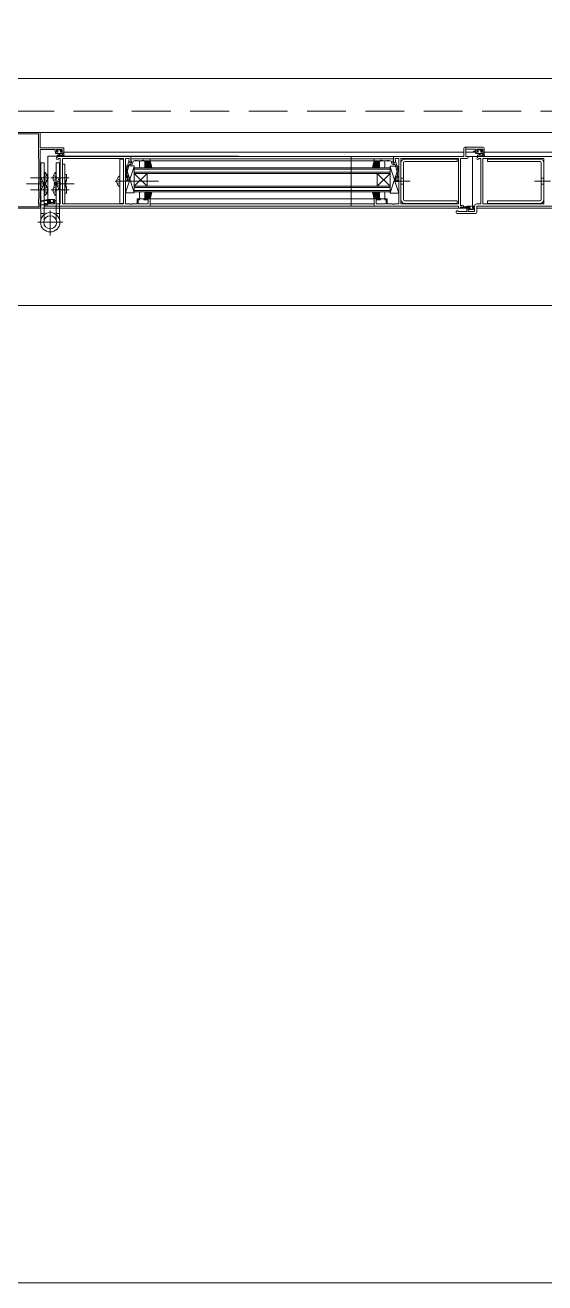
# Model space of a CAD drawing. Units: millimetres at full size, sheet at 1:30. Extents: x -16828 to 149130, y 47892 to 100313.
# Drawn here: x -2529 to -2048, y 49751 to 50915 of the extents above; entities that cross this region are included whole.
import ezdxf

# ---------------------------------------------------------------- set-up
doc = ezdxf.new("R2010")
doc.units = ezdxf.units.MM
doc.header["$LTSCALE"] = 30
doc.linetypes.add('DASHED1', pattern=[1.8, 1.2, -0.6])
for name, color, linetype, lineweight in [('0-1', 7, 'Continuous', 15), ('2-3_間仕切り', 7, 'Continuous', 15), ('2-A_建具', 7, 'Continuous', 15)]:
    doc.layers.add(name, color=color, linetype=linetype, lineweight=lineweight)

msp = doc.modelspace()

# ---------------------------------------------------------------- linework, layer by layer
at = {"layer": '0-1', "linetype": 'DASHED1'}
msp.add_line((-1260.04, 50835.86), (-2570.04, 50835.86), dxfattribs=at)
at = {"layer": '0-1'}
msp.add_line((-6110.04, 50655.86), (31079.96, 50655.86), dxfattribs=at)
msp.add_lwpolyline([(-2755.04, 50655.86), (-2755.04, 49750.86), (-1055.04, 49750.86)], dxfattribs=at)
at = {"layer": '2-3_間仕切り'}
msp.add_lwpolyline([(-5900.04, 55195.86), (-5900.04, 51255.86), (-5510.04, 51255.86), (-5510.04, 50865.86), (-120.04, 50865.86)], dxfattribs=at)
at = {"layer": '2-A_建具'}
for p, q in [((-2570.04, 50815.86), (-1260.04, 50815.86)), ((-2515.04, 50752.36), (-2515.04, 50800.13)), ((-2500.94, 50796.96), (-2500.94, 50797.56)), ((-2500.64, 50797.86), (-2498.84, 50797.86)), ((-2493.04, 50796.66), (-2500.64, 50796.66)), ((-2499.74, 50799.36), (-2499.74, 50799.86)), ((-2499.44, 50800.16), (-2498.94, 50800.16)), ((-2498.74, 50799.96), (-2496.64, 50799.96)), ((-2497.94, 50796.66), (-2497.83, 50795.52)), ((-2496.74, 50796.66), (-2496.84, 50795.52)), ((-2496.44, 50800.16), (-2495.84, 50800.16)), ((-2495.84, 50797.86), (-2123.04, 50797.86)), ((-2495.34, 50799.06), (-2495.68, 50799.06)), ((-2495.62, 50800.07), (-2495.12, 50799.57)), ((-2494.24, 50795.48), (-2494.24, 50796.66)), ((-2493.04, 50797.56), (-2493.04, 50794.88)), ((-2121.11, 50802.36), (-2121.11, 50793.86)), ((-2121.11, 50797.86), (-2109.84, 50797.86)), ((-2111.94, 50796.96), (-2111.94, 50797.56)), ((-2104.04, 50796.66), (-2111.64, 50796.66)), ((-2110.74, 50799.36), (-2110.74, 50799.86)), ((-2110.44, 50800.16), (-2109.94, 50800.16)), ((-2109.74, 50799.96), (-2107.64, 50799.96)), ((-2108.94, 50796.66), (-2108.84, 50795.52)), ((-2107.74, 50796.66), (-2107.84, 50795.52)), ((-2107.44, 50800.16), (-2106.84, 50800.16)), ((-2106.84, 50797.86), (-2104.04, 50797.86)), ((-2106.34, 50799.06), (-2106.68, 50799.06)), ((-2106.63, 50800.07), (-2106.13, 50799.57)), ((-2105.24, 50795.48), (-2105.24, 50796.66)), ((-2104.04, 50797.86), (-2104.04, 50801.36)), ((-1334.24, 50797.86), (-2104.04, 50797.86)), ((-2104.04, 50797.56), (-2104.04, 50794.88)), ((-2331.59, 50793.96), (-2507.84, 50793.96)), ((-2500.09, 50787.86), (-2500.09, 50735.01)), ((-2497.09, 50787.86), (-2500.09, 50787.86)), ((-2499.76, 50792.64), (-2498.69, 50793.71)), ((-2498.76, 50795.06), (-2494.8, 50795.06)), ((-2123.04, 50793.86), (-2498.76, 50793.86)), ((-2497.09, 50735.51), (-2497.09, 50787.86)), ((-2496.34, 50749.79), (-2496.34, 50791.93)), ((-2494.41, 50749.79), (-2494.41, 50791.93)), ((-2494.41, 50791.93), (-2437.97, 50791.93)), ((-2492.11, 50786.66), (-2494.41, 50786.66)), ((-2441.17, 50791.36), (-2437.97, 50791.36)), ((-2437.97, 50791.93), (-2437.97, 50749.79)), ((-2436.04, 50784.96), (-2428.04, 50784.96)), ((-2436.04, 50775.96), (-2436.04, 50784.96)), ((-2428.04, 50760.46), (-2436.04, 50784.96)), ((-2436.04, 50759.96), (-2428.04, 50784.46)), ((-2432.75, 50788.86), (-2432.53, 50788.86)), ((-2431.04, 50793.86), (-2431.04, 50787.66)), ((-2188.04, 50791.66), (-2431.04, 50791.66)), ((-2430.54, 50787.66), (-2430.54, 50789.46)), ((-2429.24, 50788.66), (-2429.24, 50787.86)), ((-2427, 50789.66), (-2428.24, 50789.66)), ((-2428.04, 50759.96), (-2428.04, 50784.96)), ((-2428.04, 50784.46), (-2428.04, 50760.46)), ((-2426, 50789.66), (-2426.08, 50789.66)), ((-2425.82, 50789.78), (-2426, 50789.66)), ((-2423.04, 50784.16), (-2423.04, 50788.66)), ((-2422.04, 50789.66), (-2419.04, 50789.66)), ((-2200.04, 50789.66), (-2419.04, 50789.66)), ((-2418.04, 50783.16), (-2418.04, 50789.66)), ((-2418.04, 50785.55), (-2413.93, 50789.66)), ((-2418.04, 50786.96), (-2415.34, 50789.66)), ((-2418.04, 50788.37), (-2416.75, 50789.66)), ((-2418.04, 50784.13), (-2412.94, 50789.23)), ((-2418.04, 50788.66), (-2418.04, 50784.16)), ((-2418.04, 50788.47), (-2412.73, 50783.16)), ((-2418.04, 50787.06), (-2414.14, 50783.16)), ((-2418.04, 50785.65), (-2415.55, 50783.16)), ((-2418.04, 50784.23), (-2416.97, 50783.16)), ((-2417.81, 50789.66), (-2411.61, 50783.46)), ((-2417.6, 50783.16), (-2412.68, 50788.08)), ((-2416.4, 50789.66), (-2412.03, 50785.3)), ((-2416.18, 50783.16), (-2412.41, 50786.93)), ((-2414.98, 50789.66), (-2412.46, 50787.13)), ((-2414.77, 50783.16), (-2412.15, 50785.78)), ((-2413.57, 50789.66), (-2412.88, 50788.97)), ((-2413.35, 50783.16), (-2411.88, 50784.63)), ((-2413.04, 50791.66), (-2413.04, 50790.16)), ((-2413.04, 50789.66), (-2411.54, 50783.16)), ((-2227.14, 50747.86), (-2227.14, 50793.86)), ((-2206.04, 50789.66), (-2207.54, 50783.16)), ((-2201.27, 50789.66), (-2207.47, 50783.46)), ((-2205.73, 50783.16), (-2207.2, 50784.63)), ((-2202.68, 50789.66), (-2207.05, 50785.3)), ((-2204.31, 50783.16), (-2206.94, 50785.78)), ((-2202.9, 50783.16), (-2206.67, 50786.93)), ((-2204.1, 50789.66), (-2206.62, 50787.13)), ((-2201.48, 50783.16), (-2206.4, 50788.08)), ((-2201.04, 50788.47), (-2206.35, 50783.16)), ((-2201.04, 50784.13), (-2206.14, 50789.23)), ((-2206.04, 50791.66), (-2206.04, 50790.16)), ((-2201.04, 50785.55), (-2205.16, 50789.66)), ((-2201.04, 50787.06), (-2204.94, 50783.16)), ((-2201.04, 50786.96), (-2203.74, 50789.66)), ((-2201.04, 50785.65), (-2203.53, 50783.16)), ((-2201.04, 50788.37), (-2202.33, 50789.66)), ((-2201.04, 50784.23), (-2202.11, 50783.16)), ((-2201.04, 50783.16), (-2201.04, 50789.66)), ((-2201.04, 50788.66), (-2201.04, 50784.16)), ((-2197.04, 50789.66), (-2200.04, 50789.66)), ((-2196.04, 50784.16), (-2196.04, 50788.66)), ((-2193.27, 50789.78), (-2193.08, 50789.66)), ((-2193.08, 50789.66), (-2193, 50789.66)), ((-2192.08, 50789.66), (-2190.84, 50789.66)), ((-2191.04, 50760.16), (-2183.04, 50784.66)), ((-2191.04, 50760.16), (-2191.04, 50784.16)), ((-2183.04, 50759.66), (-2191.04, 50784.16)), ((-2189.84, 50788.66), (-2189.84, 50787.86)), ((-2188.54, 50787.66), (-2188.54, 50789.46)), ((-2188.04, 50793.86), (-2188.04, 50787.66)), ((-2186.33, 50788.86), (-2186.55, 50788.86)), ((-2183.04, 50775.66), (-2183.04, 50784.66)), ((-2178.81, 50787.91), (-2178.81, 50753.81)), ((-2129.11, 50789.06), (-2177.66, 50789.06)), ((-1331.32, 50793.86), (-2121.11, 50793.86)), ((-2109.69, 50793.71), (-2110.76, 50792.64)), ((-2109.77, 50795.06), (-2105.81, 50795.06)), ((-2100.97, 50789.06), (-2052.42, 50789.06)), ((-2051.27, 50787.91), (-2051.27, 50753.81)), ((-2523.87, 50773.86), (-2506.82, 50773.86)), ((-2504.98, 50773.86), (-2488.11, 50773.86)), ((-2492.11, 50776.96), (-2490.71, 50776.96)), ((-2490.71, 50770.76), (-2490.71, 50776.96)), ((-2443.68, 50773.21), (-2441.27, 50772.01)), ((-2441.77, 50775.61), (-2441.67, 50775.61)), ((-2191.04, 50783.16), (-2428.04, 50783.16)), ((-2191.04, 50782.16), (-2428.04, 50782.16)), ((-2191.04, 50779.16), (-2428.04, 50779.16)), ((-2428.04, 50778.16), (-2191.04, 50778.16)), ((-2416.04, 50778.16), (-2428.04, 50766.16)), ((-2416.04, 50766.16), (-2428.04, 50778.16)), ((-2419.04, 50783.16), (-2422.04, 50783.16)), ((-2416.04, 50778.16), (-2416.04, 50766.16)), ((-2411.94, 50783.16), (-2411.62, 50783.49)), ((-2207.14, 50783.16), (-2207.47, 50783.49)), ((-2203.04, 50778.16), (-2191.04, 50766.16)), ((-2203.04, 50766.16), (-2191.04, 50778.16)), ((-2203.04, 50778.16), (-2203.04, 50766.16)), ((-2200.04, 50783.16), (-2197.04, 50783.16)), ((-2181.11, 50773.61), (-2178.81, 50773.61)), ((-2048.97, 50773.61), (-2051.27, 50773.61)), ((-2527.67, 50768.36), (-2509.48, 50768.36)), ((-2523.87, 50762.86), (-2507.29, 50762.86)), ((-2514.53, 50763.06), (-2515.04, 50763.06)), ((-2510.78, 50768.56), (-2511.29, 50768.56)), ((-2504.93, 50762.86), (-2488.11, 50762.86)), ((-2502.4, 50768.36), (-2483.65, 50768.36)), ((-2500.6, 50768.56), (-2500.09, 50768.56)), ((-2496.85, 50763.06), (-2496.34, 50763.06)), ((-2492.11, 50771.46), (-2491.31, 50771.46)), ((-2492.11, 50770.76), (-2490.71, 50770.76)), ((-2492.11, 50765.96), (-2490.71, 50765.96)), ((-2492.11, 50765.26), (-2491.31, 50765.26)), ((-2491.31, 50771.46), (-2491.31, 50765.26)), ((-2490.71, 50759.76), (-2490.71, 50765.96)), ((-2445.54, 50770.86), (-2405.54, 50770.86)), ((-2443.68, 50768.51), (-2441.27, 50769.72)), ((-2441.77, 50766.11), (-2441.67, 50766.11)), ((-2191.04, 50766.16), (-2428.04, 50766.16)), ((-2191.04, 50765.16), (-2428.04, 50765.16)), ((-2191.04, 50762.16), (-2428.04, 50762.16)), ((-2191.04, 50761.16), (-2428.04, 50761.16)), ((-2419.04, 50761.16), (-2422.04, 50761.16)), ((-2418.04, 50755.85), (-2412.73, 50761.16)), ((-2418.04, 50757.26), (-2414.14, 50761.16)), ((-2418.04, 50758.68), (-2415.55, 50761.16)), ((-2418.04, 50761.16), (-2418.04, 50754.66)), ((-2418.04, 50760.09), (-2416.97, 50761.16)), ((-2417.81, 50754.66), (-2411.61, 50760.86)), ((-2417.6, 50761.16), (-2412.68, 50756.24)), ((-2416.18, 50761.16), (-2412.41, 50757.39)), ((-2414.77, 50761.16), (-2412.15, 50758.54)), ((-2413.35, 50761.16), (-2411.88, 50759.69)), ((-2413.04, 50754.66), (-2411.54, 50761.16)), ((-2411.94, 50761.16), (-2411.62, 50760.84)), ((-2206.04, 50754.66), (-2207.54, 50761.16)), ((-2207.14, 50761.16), (-2207.47, 50760.84)), ((-2201.27, 50754.66), (-2207.47, 50760.86)), ((-2205.73, 50761.16), (-2207.2, 50759.69)), ((-2204.31, 50761.16), (-2206.94, 50758.54)), ((-2202.9, 50761.16), (-2206.67, 50757.39)), ((-2201.48, 50761.16), (-2206.4, 50756.24)), ((-2201.04, 50755.85), (-2206.35, 50761.16)), ((-2201.04, 50757.26), (-2204.94, 50761.16)), ((-2201.04, 50758.68), (-2203.53, 50761.16)), ((-2201.04, 50760.09), (-2202.11, 50761.16)), ((-2201.04, 50761.16), (-2201.04, 50754.66)), ((-2200.04, 50761.16), (-2197.04, 50761.16)), ((-2187.46, 50770.86), (-2172.46, 50770.86)), ((-2185.54, 50770.96), (-2183.04, 50770.96)), ((-2181.11, 50768.11), (-2178.81, 50768.11)), ((-2042.62, 50770.86), (-2057.62, 50770.86)), ((-2048.97, 50768.11), (-2051.27, 50768.11)), ((-2507.64, 50754.06), (-2513.9, 50752.65)), ((-2508.75, 50752.88), (-2513.79, 50752.06)), ((-2510.78, 50757.56), (-2511.29, 50757.56)), ((-2511.04, 50748.86), (-2511.04, 50749.86)), ((-2507.64, 50753.06), (-2507.73, 50753.05)), ((-2505.95, 50750.95), (-2506.45, 50751.45)), ((-2506.24, 50751.96), (-2505.9, 50751.96)), ((-2505.14, 50750.86), (-2505.74, 50750.86)), ((-2502.94, 50751.06), (-2504.94, 50751.06)), ((-2500.44, 50753.06), (-2503.04, 50753.06)), ((-2502.24, 50750.86), (-2502.74, 50750.86)), ((-2501.94, 50751.66), (-2501.94, 50751.16)), ((-2501.64, 50753.76), (-2501.64, 50753.36)), ((-2500.6, 50757.56), (-2500.09, 50757.56)), ((-2437.97, 50749.79), (-2494.41, 50749.79)), ((-2492.11, 50759.76), (-2490.71, 50759.76)), ((-2431.08, 50749.79), (-2431, 50749.79)), ((-2423.04, 50760.16), (-2423.04, 50755.66)), ((-2422.04, 50754.66), (-2419.04, 50754.66)), ((-2200.04, 50754.66), (-2419.04, 50754.66)), ((-2418.04, 50760.19), (-2412.94, 50755.09)), ((-2418.04, 50755.66), (-2418.04, 50760.16)), ((-2418.04, 50758.78), (-2413.93, 50754.66)), ((-2418.04, 50757.36), (-2415.34, 50754.66)), ((-2418.04, 50755.95), (-2416.75, 50754.66)), ((-2416.4, 50754.66), (-2412.03, 50759.03)), ((-2414.98, 50754.66), (-2412.46, 50757.19)), ((-2413.57, 50754.66), (-2412.88, 50755.35)), ((-2413.04, 50754.16), (-2413.04, 50748.86)), ((-2206.04, 50750.06), (-2413.04, 50750.06)), ((-2202.68, 50754.66), (-2207.05, 50759.03)), ((-2204.1, 50754.66), (-2206.62, 50757.19)), ((-2205.51, 50754.66), (-2206.2, 50755.35)), ((-2201.04, 50760.19), (-2206.14, 50755.09)), ((-2206.04, 50754.16), (-2206.04, 50748.86)), ((-2201.04, 50758.78), (-2205.16, 50754.66)), ((-2201.04, 50757.36), (-2203.74, 50754.66)), ((-2201.04, 50755.95), (-2202.33, 50754.66)), ((-2201.04, 50755.66), (-2201.04, 50760.16)), ((-2197.04, 50754.66), (-2200.04, 50754.66)), ((-2196.04, 50760.16), (-2196.04, 50755.66)), ((-2188, 50749.79), (-2188.08, 50749.79)), ((-2514.29, 50740.86), (-2511.29, 50740.86)), ((-2120.04, 50745.86), (-2513.04, 50745.86)), ((-2511.29, 50747.86), (-2128.04, 50747.86)), ((-2505.69, 50720.46), (-2505.69, 50743.88)), ((-2500.09, 50740.86), (-2497.09, 50740.86)), ((-2128.11, 50742.99), (-2128.11, 50743.36)), ((-2119.64, 50747.86), (-2125.9, 50746.45)), ((-2120.75, 50746.68), (-2125.79, 50745.86)), ((-2124.25, 50746.15), (-2123.32, 50747.08)), ((-2120.04, 50742.79), (-2120.04, 50746.86)), ((-2117.44, 50746.68), (-2120.04, 50746.68)), ((-2117.74, 50746.06), (-2120.04, 50746.06)), ((-2119.64, 50746.86), (-2119.73, 50746.85)), ((-2117.22, 50745.86), (-2118.84, 50745.86)), ((-2117.95, 50744.75), (-2118.45, 50745.25)), ((-2118.24, 50745.76), (-2117.9, 50745.76)), ((-2117.74, 50744.66), (-2117.95, 50744.75)), ((-2117.74, 50746.06), (-2117.74, 50746.86)), ((-2114.24, 50744.66), (-2117.74, 50744.66)), ((-2114.94, 50744.86), (-2116.94, 50744.86)), ((-2112.97, 50746.86), (-2115.04, 50746.86)), ((-2112.97, 50745.86), (-2115.04, 50745.86)), ((-2113.94, 50745.46), (-2113.94, 50744.96)), ((-2113.64, 50747.56), (-2113.64, 50747.16)), ((-2112.97, 50747.79), (-2112.97, 50746.86)), ((-1318.79, 50747.86), (-2111.04, 50747.86)), ((-1332.99, 50745.86), (-2111.04, 50745.86)), ((-2494.09, 50732.86), (-2517.17, 50732.86))]:
    msp.add_line(p, q, dxfattribs=at)
for points in [[(-2538.94, 50809.16), (-2538.94, 50814.66), (-2516.67, 50814.66), (-2516.67, 50791.86), (-2516.24, 50791.43), (-2516.24, 50770.29), (-2516.67, 50769.86), (-2516.67, 50761.86), (-2516.24, 50761.43), (-2516.24, 50754.79), (-2516.67, 50754.36), (-2516.67, 50750.36), (-2516.24, 50749.93), (-2516.24, 50747.06), (-2538.94, 50747.06), (-2538.94, 50752.56)], [(-2493.04, 50797.86), (-2493.04, 50801.76), (-2515.04, 50801.76), (-2515.04, 50815.86)], [(-2515.04, 50800.13), (-2501.14, 50800.13), (-2501.14, 50798.36)], [(-2498.84, 50797.86), (-2498.84, 50798.66), (-2499.94, 50798.66), (-2499.94, 50800.13), (-2494.67, 50800.13), (-2494.67, 50798.66), (-2495.84, 50798.66), (-2495.84, 50797.86)], [(-2499.84, 50797.66), (-2498.54, 50797.66), (-2498.54, 50799.06), (-2499.44, 50799.06)], [(-2496.14, 50798.6), (-2496.14, 50797.66), (-2494.14, 50797.66)], [(-2123.04, 50793.86), (-2123.04, 50801.36), (-2122.75, 50802.07), (-2122.04, 50802.36), (-2105.04, 50802.36)], [(-2121.11, 50800.43), (-2112.14, 50800.43), (-2112.14, 50798.66), (-2114.04, 50798.66), (-2114.04, 50797.86)], [(-2111.94, 50797.86), (-2111.94, 50796.96), (-2111.85, 50796.75), (-2111.64, 50796.66)], [(-2109.84, 50797.86), (-2109.84, 50798.66), (-2110.94, 50798.66), (-2110.94, 50800.43), (-2105.24, 50800.43), (-2105.24, 50798.66), (-2106.84, 50798.66), (-2106.84, 50797.86)], [(-2110.84, 50797.66), (-2109.54, 50797.66), (-2109.54, 50799.06), (-2110.44, 50799.06)], [(-2108.84, 50795.52), (-2108.67, 50795.18), (-2108, 50795.19), (-2107.84, 50795.52)], [(-2107.14, 50798.6), (-2107.14, 50797.66), (-2105.14, 50797.66)], [(-2104.04, 50793.86), (-2104.04, 50801.36), (-2104.37, 50802.1), (-2105.04, 50802.36)], [(-2507.84, 50793.96), (-2507.84, 50749.06), (-2514.29, 50749.06)], [(-2514.29, 50735.51), (-2514.29, 50787.86), (-2511.29, 50787.86), (-2511.29, 50735.01)], [(-2496.34, 50791.93), (-2497.74, 50791.93), (-2498.39, 50791.28)], [(-2492.11, 50786.66), (-2492.11, 50750.06), (-2494.41, 50750.06)], [(-2437.97, 50750.36), (-2441.17, 50750.36), (-2441.17, 50791.36)], [(-2430.54, 50787.66), (-2431.84, 50787.66), (-2432.97, 50789.62), (-2432.97, 50790.43), (-2432.54, 50790.86), (-2432.54, 50791.93), (-2436.04, 50791.93), (-2436.04, 50771.96), (-2434.04, 50771.96), (-2434.04, 50775.16), (-2433.04, 50775.16), (-2433.04, 50771.46)], [(-2435.06, 50774.04), (-2435.84, 50774.81), (-2435.84, 50778.76), (-2433.23, 50788.49)], [(-2430.74, 50786.36), (-2432.56, 50786.36), (-2434.64, 50778.6), (-2434.64, 50775.31), (-2434.22, 50774.89)], [(-2419.04, 50789.66), (-2419.04, 50790.36), (-2420.04, 50790.36), (-2421.96, 50789.66), (-2425.08, 50789.66)], [(-2200.04, 50789.66), (-2200.04, 50790.36), (-2199.04, 50790.36), (-2197.12, 50789.66), (-2194, 50789.66)], [(-2183.04, 50784.66), (-2191.04, 50784.66), (-2191.04, 50759.66), (-2183.04, 50759.66), (-2183.04, 50770.66)], [(-2188.54, 50787.66), (-2187.24, 50787.66), (-2186.11, 50789.62), (-2186.11, 50790.43), (-2186.54, 50790.86), (-2186.54, 50791.93), (-2183.04, 50791.93), (-2183.04, 50771.96), (-2185.04, 50771.96), (-2185.04, 50775.16), (-2186.04, 50775.16)], [(-2188.34, 50786.36), (-2186.52, 50786.36), (-2184.44, 50778.6), (-2184.44, 50775.31), (-2184.86, 50774.89)], [(-2184.02, 50774.04), (-2183.24, 50774.81), (-2183.24, 50778.76), (-2185.85, 50788.49)], [(-2177.66, 50791.36), (-2129.11, 50791.36), (-2129.11, 50789.06)], [(-2124.69, 50748.44), (-2125.34, 50747.79), (-2126.04, 50747.79), (-2126.04, 50791.93), (-2120.01, 50791.93)], [(-2123.34, 50793.86), (-2123.13, 50793.95), (-2123.04, 50794.16)], [(-2121.11, 50794.16), (-2121.02, 50793.95), (-2120.81, 50793.86)], [(-2115.04, 50793.86), (-2115.04, 50745.76), (-2114.24, 50745.76)], [(-2109.39, 50791.28), (-2108.74, 50791.93), (-2107.34, 50791.93), (-2107.34, 50749.79), (-2110.97, 50749.79)], [(-2109.77, 50795.06), (-2110.19, 50794.89), (-2110.37, 50794.46), (-2110.19, 50794.04), (-2109.77, 50793.86)], [(-2105.24, 50795.48), (-2105.09, 50795.22), (-2104.95, 50795.04), (-2104.97, 50794.82), (-2105.14, 50794.68), (-2105.37, 50794.69), (-2105.63, 50795.01), (-2105.81, 50795.06)], [(-2052.42, 50791.36), (-2100.97, 50791.36), (-2100.97, 50789.06)], [(-2514.53, 50763.06), (-2514.53, 50773.66), (-2515.04, 50773.66)], [(-2508.72, 50776.26), (-2511.3, 50775.01), (-2511.9, 50773.86)], [(-2508.72, 50771.46), (-2511.3, 50772.72), (-2511.9, 50773.86)], [(-2510.78, 50768.56), (-2510.78, 50779.16), (-2511.29, 50779.16)], [(-2502.66, 50776.26), (-2500.09, 50775.01), (-2499.48, 50773.86)], [(-2502.66, 50771.46), (-2500.09, 50772.72), (-2499.48, 50773.86)], [(-2500.6, 50768.56), (-2500.6, 50779.16), (-2500.09, 50779.16)], [(-2496.85, 50763.06), (-2496.85, 50773.66), (-2496.34, 50773.66)], [(-2436.04, 50770.96), (-2433.04, 50770.96), (-2433.04, 50775.96), (-2436.04, 50775.96)], [(-2183.04, 50770.66), (-2186.04, 50770.66), (-2186.04, 50775.66), (-2183.04, 50775.66)], [(-2512.47, 50770.76), (-2515.05, 50769.51), (-2515.65, 50768.36)], [(-2512.47, 50765.96), (-2515.05, 50767.22), (-2515.65, 50768.36)], [(-2508.72, 50765.26), (-2511.3, 50764.01), (-2511.9, 50762.86)], [(-2508.72, 50760.46), (-2511.3, 50761.72), (-2511.9, 50762.86)], [(-2510.78, 50757.56), (-2510.78, 50768.16), (-2511.29, 50768.16)], [(-2502.66, 50765.26), (-2500.09, 50764.01), (-2499.48, 50762.86)], [(-2502.66, 50760.46), (-2500.09, 50761.72), (-2499.48, 50762.86)], [(-2500.6, 50757.56), (-2500.6, 50768.16), (-2500.09, 50768.16)], [(-2498.91, 50770.76), (-2496.34, 50769.51), (-2495.73, 50768.36)], [(-2498.91, 50765.96), (-2496.34, 50767.22), (-2495.73, 50768.36)], [(-2428.04, 50759.96), (-2436.04, 50759.96), (-2436.04, 50770.96)], [(-2436.04, 50770.96), (-2436.04, 50749.79), (-2432, 50749.79)], [(-2183.04, 50770.96), (-2183.04, 50749.79), (-2187.08, 50749.79)], [(-2539.54, 50745.86), (-2515.04, 50745.86), (-2515.04, 50751.36), (-2514.04, 50751.36), (-2514.04, 50752.36), (-2515.04, 50752.36)], [(-2510.54, 50750.36), (-2509.74, 50750.36), (-2509.74, 50749.99)], [(-2509.54, 50749.79), (-2508.04, 50749.79), (-2508.04, 50753.06)], [(-2505.44, 50752.42), (-2505.44, 50753.06), (-2508.04, 50753.06)], [(-2501.94, 50754.06), (-2507.64, 50754.06), (-2507.64, 50753.06)], [(-2505.74, 50753.06), (-2505.74, 50752.26), (-2506.84, 50752.26), (-2506.84, 50749.79), (-2501.64, 50749.79), (-2501.64, 50752.26), (-2502.74, 50752.26), (-2502.74, 50753.06)], [(-2503.04, 50753.06), (-2503.04, 50751.96), (-2502.24, 50751.96)], [(-2500.44, 50753.06), (-2500.44, 50749.79), (-2496.34, 50749.79)], [(-2430.08, 50749.79), (-2425.24, 50749.79), (-2425.24, 50754.16)], [(-2424.74, 50754.66), (-2423.04, 50754.66), (-2423.04, 50753.66), (-2424.24, 50753.66), (-2424.24, 50749.79), (-2414.97, 50749.79), (-2414.97, 50753.66), (-2419.04, 50753.66), (-2419.04, 50754.66)], [(-2194.34, 50754.66), (-2196.04, 50754.66), (-2196.04, 50753.66), (-2194.84, 50753.66), (-2194.84, 50749.79), (-2204.11, 50749.79), (-2204.11, 50753.66), (-2200.04, 50753.66), (-2200.04, 50754.66)], [(-2189, 50749.79), (-2193.84, 50749.79), (-2193.84, 50754.16)], [(-2177.66, 50752.66), (-2129.11, 50752.66), (-2129.11, 50750.36), (-2177.66, 50750.36)], [(-2052.42, 50752.66), (-2100.97, 50752.66), (-2100.97, 50750.36), (-2052.42, 50750.36)], [(-2120.04, 50742.79), (-2127.91, 50742.79), (-2128.05, 50742.85), (-2128.11, 50743.36), (-2129.54, 50743.36), (-2129.89, 50743.21), (-2130.04, 50742.86), (-2130.04, 50741.86), (-2129.75, 50741.15), (-2129.04, 50740.86), (-2112.04, 50740.86), (-2111.33, 50741.15), (-2111.04, 50741.86), (-2111.04, 50747.86)], [(-2127.04, 50745.86), (-2127.75, 50746.15), (-2128.04, 50746.86), (-2128.04, 50747.86)], [(-2120.53, 50746.86), (-2120.75, 50746.68), (-2124.95, 50745.86)], [(-2117.44, 50746.22), (-2117.44, 50746.86), (-2120.53, 50746.86)], [(-2113.94, 50747.86), (-2119.64, 50747.86), (-2119.64, 50746.86)], [(-2114.74, 50746.86), (-2114.74, 50746.06), (-2112.97, 50746.06), (-2112.97, 50742.79), (-2118.84, 50742.79), (-2118.84, 50746.06)], [(-2118.45, 50745.25), (-2118.54, 50745.46), (-2118.45, 50745.67), (-2118.24, 50745.76)], [(-2117.9, 50745.76), (-2117.51, 50745.52), (-2117.33, 50745.54), (-2117.21, 50745.66), (-2117.2, 50745.84), (-2117.44, 50746.22)], [(-2114.24, 50745.76), (-2113.94, 50745.46), (-2113.94, 50744.94), (-2114.03, 50744.75), (-2114.24, 50744.66)]]:
    msp.add_lwpolyline(points, dxfattribs=at)
for points in [[(-2127.97, 50749.79), (-2127.97, 50791.93), (-2181.11, 50791.93), (-2181.11, 50749.79)], [(-2105.41, 50791.93), (-2105.41, 50749.79), (-2048.97, 50749.79), (-2048.97, 50791.93)]]:
    msp.add_lwpolyline(points, close=True, dxfattribs=at)
for radius in [9, 6]:
    msp.add_circle((-2505.69, 50732.86), radius, dxfattribs=at)
for centre, radius, start, end in [((-2500.64, 50798.36), 0.5, 180, 270), ((-2500.64, 50797.56), 0.3, 90, 179.99999), ((-2500.64, 50796.96), 0.3, 180, 270), ((-2500.04, 50797.66), 0.2, 0, 90), ((-2499.44, 50799.86), 0.3, 90, 179.99999), ((-2499.44, 50799.36), 0.3, 180, 270), ((-2498.94, 50799.96), 0.2, 0, 90), ((-2497.34, 50795.56), 0.5, 185.09207, 354.90793), ((-2496.44, 50799.96), 0.2, 90, 179.99999), ((-2496.14, 50799.06), 0.25, 33.05573, 236.94427), ((-2496.44, 50798.6), 0.3, 0, 56.94427), ((-2495.68, 50799.36), 0.3, 213.05573, 270), ((-2495.84, 50799.86), 0.3, 45, 90), ((-2495.34, 50799.36), 0.3, 270, 45), ((-2493.94, 50797.66), 0.2, 90, 179.99999), ((-2493.34, 50797.56), 0.3, 0, 90), ((-2122.04, 50801.36), 1, 90, 180), ((-2111.64, 50797.56), 0.3, 90, 179.99999), ((-2111.64, 50796.96), 0.3, 180, 270), ((-2111.04, 50797.66), 0.2, 0, 90), ((-2110.44, 50799.86), 0.3, 90, 179.99999), ((-2110.44, 50799.36), 0.3, 180, 270), ((-2109.94, 50799.96), 0.2, 0, 90), ((-2108.34, 50795.56), 0.5, 185.09207, 354.90793), ((-2107.44, 50799.96), 0.2, 90, 179.99999), ((-2107.14, 50799.06), 0.25, 33.05573, 236.94427), ((-2107.44, 50798.6), 0.3, 0, 56.94427), ((-2106.68, 50799.36), 0.3, 213.05573, 270), ((-2106.84, 50799.86), 0.3, 45, 90), ((-2106.34, 50799.36), 0.3, 270, 45), ((-2104.94, 50797.66), 0.2, 90, 179.99999), ((-2105.04, 50801.36), 1, 0, 90), ((-2104.34, 50797.56), 0.3, 0, 90), ((-2499.08, 50791.96), 0.965, 135, 315), ((-2498.76, 50794.46), 0.6, 90.04023, 270.04023), ((-2498.33, 50793.36), 0.5, 90, 135), ((-2494.8, 50794.76), 0.3, 19.18976, 90.04023), ((-2494.24, 50794.96), 0.3, 199.18976, 60), ((-2493.94, 50795.48), 0.3, 180, 240), ((-2493.6, 50794.16), 0.3, 270, 319.47122), ((-2493.15, 50793.77), 0.3, 79.47122, 139.47122), ((-2493.04, 50794.36), 0.3, 259.47122, 60), ((-2492.74, 50794.88), 0.3, 180, 240), ((-2432.75, 50788.36), 0.5, 90, 165), ((-2430.74, 50789.96), 0.3, 180, 270), ((-2430.74, 50789.46), 0.2, 0, 90), ((-2430.74, 50787.86), 1.5, 270, 0), ((-2428.24, 50788.66), 1, 90, 180), ((-2427, 50789.86), 0.2, 270, 336.42182), ((-2426.54, 50789.66), 0.3, 23.57818, 156.42182), ((-2426.08, 50789.86), 0.2, 203.57818, 270), ((-2425.54, 50789.66), 0.3, 23.57818, 156.42182), ((-2425.08, 50789.86), 0.2, 203.57818, 270), ((-2422.04, 50788.66), 1, 89.9999, 179.9999), ((-2422.04, 50784.16), 1, 179.9999, 269.9999), ((-2419.04, 50788.66), 1, 359.9999, 89.9999), ((-2419.04, 50784.16), 1, 269.9999, 359.9999), ((-2413.54, 50790.16), 0.5, 270, 0), ((-2200.04, 50788.66), 1, 90.0001, 180.0001), ((-2200.04, 50784.16), 1, 180.0001, 270.0001), ((-2197.04, 50788.66), 1, 0.0001, 90.0001), ((-2197.04, 50784.16), 1, 270.0001, 0.0001), ((-2194, 50789.86), 0.2, 270, 336.42182), ((-2193.54, 50789.66), 0.3, 23.57818, 156.42182), ((-2193, 50789.86), 0.2, 270, 336.42182), ((-2192.54, 50789.66), 0.3, 23.57818, 156.42182), ((-2192.08, 50789.86), 0.2, 203.57818, 270), ((-2190.84, 50788.66), 1, 0, 90), ((-2188.34, 50787.86), 1.5, 180, 270), ((-2188.34, 50789.46), 0.2, 90, 180), ((-2188.34, 50789.96), 0.3, 270, 0), ((-2186.33, 50788.36), 0.5, 15, 90), ((-2177.66, 50787.91), 3.45, 90, 180), ((-2177.66, 50787.91), 1.15, 90, 180), ((-2120.01, 50792.9), 0.965, 270, 90), ((-2110.08, 50791.96), 0.965, 135, 315), ((-2109.77, 50794.46), 0.6, 90.04023, 270.04023), ((-2109.33, 50793.36), 0.5, 90, 135), ((-2105.81, 50794.76), 0.3, 19.18976, 90.04023), ((-2105.24, 50794.96), 0.3, 199.18976, 60), ((-2104.94, 50795.48), 0.3, 180, 240), ((-2104.6, 50794.16), 0.3, 270, 319.47122), ((-2104.15, 50793.77), 0.3, 79.47122, 139.47122), ((-2104.04, 50794.36), 0.3, 259.47122, 60), ((-2103.74, 50794.88), 0.3, 180, 240), ((-2052.42, 50787.91), 3.45, 0, 90), ((-2052.42, 50787.91), 1.15, 0, 90), ((-2518.92, 50768.36), 6.88, 309.65098, 50.34902), ((-2515.17, 50773.86), 6.88, 309.65098, 50.34902), ((-2496.21, 50773.86), 6.88, 129.65098, 230.34902), ((-2492.46, 50768.36), 6.88, 129.65098, 230.34902), ((-2438.27, 50770.86), 5.9, 126.38156, 233.61844), ((-2441.67, 50775.11), 0.5, 0, 90), ((-2434.64, 50774.46), 0.6, 225, 45), ((-2184.44, 50774.46), 0.6, 135, 315), ((-2515.17, 50762.86), 6.88, 309.65098, 50.34902), ((-2496.21, 50762.86), 6.88, 129.65098, 230.34902), ((-2441.67, 50766.61), 0.5, 270, 0), ((-2433.54, 50771.46), 0.5, 270, 0), ((-2422.04, 50760.16), 1, 90.0001, 180.0001), ((-2419.04, 50760.16), 1, 0.0001, 90.0001), ((-2200.04, 50760.16), 1, 89.9999, 179.9999), ((-2197.04, 50760.16), 1, 359.9999, 89.9999), ((-2185.54, 50771.46), 0.5, 180, 270), ((-2513.84, 50752.36), 0.3, 102.65862, 279.19754), ((-2510.54, 50749.86), 0.5, 90, 180), ((-2509.54, 50749.99), 0.2, 180, 270), ((-2508.8, 50753.18), 0.3, 279.19754, 339.19754), ((-2508.24, 50752.96), 0.3, 39.19754, 159.19754), ((-2507.77, 50753.34), 0.3, 219.19754, 279.19754), ((-2506.24, 50751.66), 0.3, 90, 225), ((-2505.74, 50751.16), 0.3, 225, 270), ((-2505.9, 50751.66), 0.3, 33.05573, 90), ((-2505.44, 50751.96), 0.25, 213.05573, 56.94427), ((-2505.14, 50752.42), 0.3, 180, 236.94427), ((-2505.14, 50751.06), 0.2, 270, 0), ((-2502.74, 50751.06), 0.2, 180, 270), ((-2502.24, 50751.66), 0.3, 0, 90), ((-2502.24, 50751.16), 0.3, 270, 0), ((-2501.94, 50753.76), 0.3, 0, 90), ((-2501.94, 50753.36), 0.3, 270, 0), ((-2432, 50749.59), 0.2, 23.57818, 90), ((-2431.54, 50749.79), 0.3, 203.57818, 336.42182), ((-2431.08, 50749.59), 0.2, 90, 156.42182), ((-2431, 50749.59), 0.2, 23.57818, 90), ((-2430.54, 50749.79), 0.3, 203.57818, 336.42182), ((-2430.08, 50749.59), 0.2, 90, 156.42182), ((-2424.74, 50754.16), 0.5, 90, 180), ((-2422.04, 50755.66), 1, 180.0001, 270.0001), ((-2419.04, 50755.66), 1, 270.0001, 0.0001), ((-2413.54, 50754.16), 0.5, 0, 90), ((-2200.04, 50755.66), 1, 179.9999, 269.9999), ((-2197.04, 50755.66), 1, 269.9999, 359.9999), ((-2194.34, 50754.16), 0.5, 0, 90), ((-2189, 50749.59), 0.2, 23.57818, 90), ((-2188.54, 50749.79), 0.3, 203.57818, 336.42182), ((-2188.08, 50749.59), 0.2, 90, 156.42182), ((-2188, 50749.59), 0.2, 23.57818, 90), ((-2187.54, 50749.79), 0.3, 203.57818, 336.42182), ((-2187.08, 50749.59), 0.2, 90, 156.42182), ((-2177.66, 50753.81), 3.45, 180, 270), ((-2177.66, 50753.81), 1.15, 180, 270), ((-2110.97, 50747.79), 2, 90, 180), ((-2052.42, 50753.81), 1.15, 270, 0), ((-2052.42, 50753.81), 3.45, 270, 0), ((-2510.04, 50748.86), 1, 180, 270), ((-2414.04, 50748.86), 1, 270, 0), ((-2205.04, 50748.86), 1, 180, 270), ((-2129.54, 50742.86), 0.5, 90, 180), ((-2129.04, 50741.86), 1, 180, 270), ((-2127.91, 50742.99), 0.2, 180, 270), ((-2127.04, 50746.86), 1, 180, 270), ((-2125.84, 50746.16), 0.3, 102.65862, 279.19754), ((-2124.95, 50746.86), 1, 270, 315), ((-2124.01, 50747.76), 0.965, 315, 135), ((-2120.8, 50746.98), 0.3, 279.19754, 339.19754), ((-2120.24, 50746.76), 0.3, 39.19754, 159.19754), ((-2119.77, 50747.14), 0.3, 219.19754, 279.19754), ((-2118.24, 50745.46), 0.3, 90, 225), ((-2117.74, 50744.96), 0.3, 225, 270), ((-2117.9, 50745.46), 0.3, 33.05573, 90), ((-2117.44, 50745.76), 0.25, 213.05573, 56.94427), ((-2117.14, 50746.22), 0.3, 180, 236.94427), ((-2117.14, 50744.86), 0.2, 270, 0), ((-2114.74, 50744.86), 0.2, 180, 270), ((-2114.24, 50745.46), 0.3, 0, 90), ((-2114.24, 50744.96), 0.3, 270, 0), ((-2113.94, 50747.56), 0.3, 0, 90), ((-2113.94, 50747.16), 0.3, 270, 0), ((-2112.04, 50741.86), 1, 270, 0)]:
    msp.add_arc(centre, radius, start, end, dxfattribs=at)

doc.saveas('drawing.dxf')
